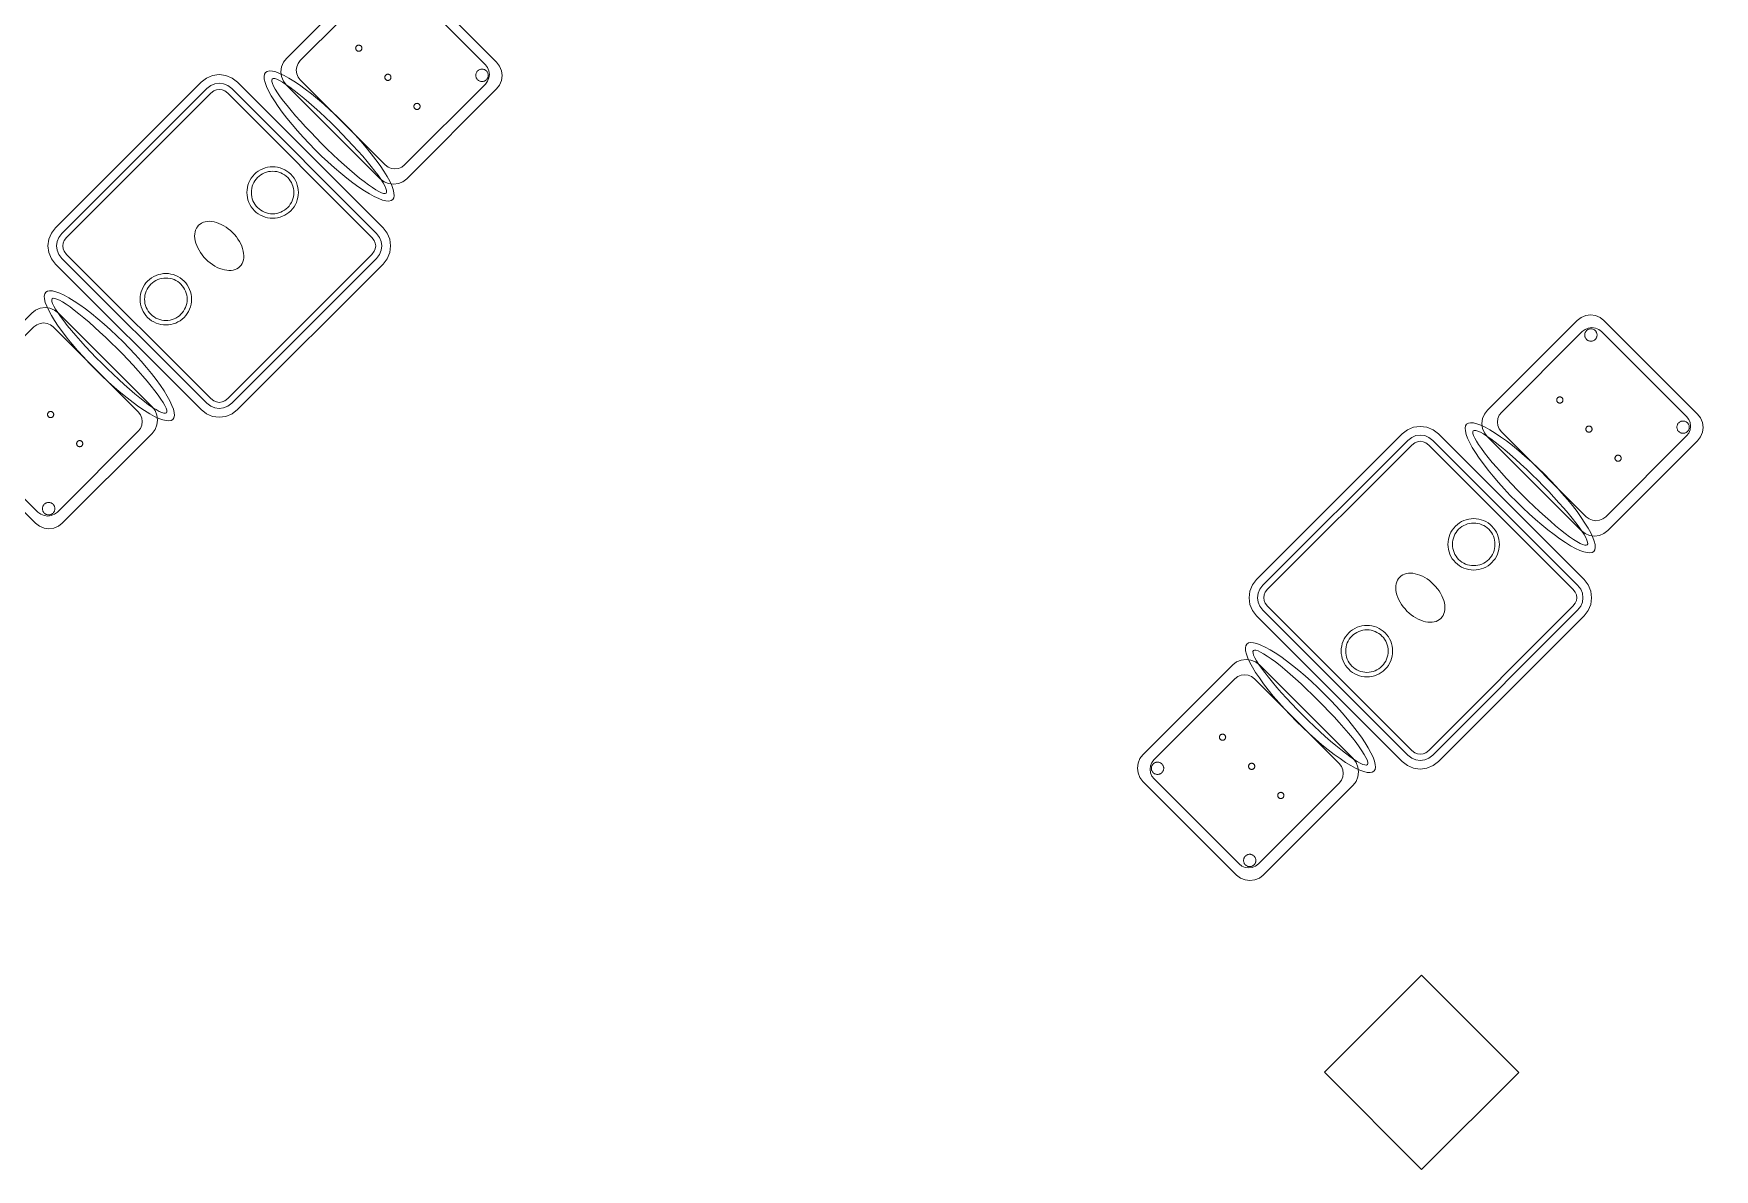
# Model space of a CAD drawing. Header units: metres. Extents: x 2172.2 to 2210.6, y 415.3 to 458.1.
# Drawn here: x 2176.991 to 2181.889, y 449.233 to 452.543 of the extents above; entities that cross this region are included whole.
import ezdxf

# ---------------------------------------------------------------- set-up
doc = ezdxf.new("R2010")
doc.units = ezdxf.units.M
for name, color, linetype, lineweight in [('NC_N1_CHAIRS', 7, 'CONTINUOUS', 13), ('NC_N1_COLUMNS', 7, 'CONTINUOUS', 25), ('NC_N1_TABLES', 7, 'CONTINUOUS', 13), ('NC_N1_WALLS', 7, 'CONTINUOUS', 25)]:
    doc.layers.add(name, color=color, linetype=linetype, lineweight=lineweight)

# ---------------------------------------------------------------- blocks, each defined once
blk = doc.blocks.new('NC_N1_ARCHITECTURE')
at = {"layer": 'NC_N1_COLUMNS', "linetype": 'CONTINUOUS', "lineweight": -2}
blk.add_lwpolyline([(-8.68074, 15.516096), (-8.96358, 15.233257), (-9.246388, 15.51613), (-8.96358, 15.798936)], close=True, dxfattribs=at)
blk = doc.blocks.new('NC_N1_DINING_TWO_SQUARE')
at = {"color": 0, "linetype": 'CONTINUOUS', "lineweight": -2}
for points in [[(0.3, -0.375), (-0.3, -0.375), (-0.3194, -0.3724), (-0.3375, -0.365), (-0.353, -0.353), (-0.365, -0.3375), (-0.3724, -0.3194), (-0.375, -0.3), (-0.375, 0.3), (-0.3724, 0.3194), (-0.365, 0.3375), (-0.353, 0.353), (-0.3375, 0.365), (-0.3194, 0.3724), (-0.3, 0.375), (0.3, 0.375), (0.3194, 0.3724), (0.3375, 0.365), (0.353, 0.353), (0.365, 0.3375), (0.3724, 0.3194), (0.375, 0.3), (0.375, -0.3), (0.3724, -0.3194), (0.365, -0.3375), (0.353, -0.353), (0.3375, -0.365), (0.3194, -0.3724)], [(0.2984, -0.35), (-0.2984, -0.35), (-0.3129, -0.3481), (-0.3249, -0.3431), (-0.3352, -0.3352), (-0.3431, -0.3249), (-0.3481, -0.3129), (-0.35, -0.2984), (-0.35, 0.2984), (-0.3481, 0.3129), (-0.3431, 0.3249), (-0.3352, 0.3352), (-0.3249, 0.3431), (-0.3129, 0.3481), (-0.2984, 0.35), (0.2984, 0.35), (0.3129, 0.3481), (0.3249, 0.3431), (0.3352, 0.3352), (0.3431, 0.3249), (0.3481, 0.3129), (0.35, 0.2984), (0.35, -0.2984), (0.3481, -0.3129), (0.3431, -0.3249), (0.3352, -0.3352), (0.3249, -0.3431), (0.3129, -0.3481)], [(0.2972, -0.332), (-0.2972, -0.332), (-0.3082, -0.3306), (-0.3158, -0.3274), (-0.3224, -0.3224), (-0.3274, -0.3158), (-0.3306, -0.3082), (-0.332, -0.2972), (-0.332, 0.2972), (-0.3306, 0.3082), (-0.3274, 0.3158), (-0.3224, 0.3224), (-0.3158, 0.3274), (-0.3082, 0.3306), (-0.2972, 0.332), (0.2972, 0.332), (0.3082, 0.3306), (0.3158, 0.3274), (0.3224, 0.3224), (0.3274, 0.3158), (0.3306, 0.3082), (0.332, 0.2972), (0.332, -0.2972), (0.3306, -0.3082), (0.3274, -0.3158), (0.3224, -0.3224), (0.3158, -0.3274), (0.3082, -0.3306)], [(0.075, 0.22), (0.0746, 0.2126), (0.0736, 0.2054), (0.0718, 0.1982), (0.0693, 0.1913), (0.0661, 0.1846), (0.0624, 0.1783), (0.058, 0.1724), (0.053, 0.167), (0.0476, 0.162), (0.0417, 0.1576), (0.0354, 0.1539), (0.0287, 0.1507), (0.0218, 0.1482), (0.0146, 0.1464), (0.0074, 0.1454), (0, 0.145), (-0.0074, 0.1454), (-0.0146, 0.1464), (-0.0218, 0.1482), (-0.0287, 0.1507), (-0.0354, 0.1539), (-0.0417, 0.1576), (-0.0476, 0.162), (-0.053, 0.167), (-0.058, 0.1724), (-0.0624, 0.1783), (-0.0661, 0.1846), (-0.0693, 0.1913), (-0.0718, 0.1982), (-0.0736, 0.2054), (-0.0746, 0.2126), (-0.075, 0.22), (-0.0746, 0.2274), (-0.0736, 0.2346), (-0.0718, 0.2418), (-0.0693, 0.2487), (-0.0661, 0.2554), (-0.0624, 0.2617), (-0.058, 0.2676), (-0.053, 0.273), (-0.0476, 0.278), (-0.0417, 0.2824), (-0.0354, 0.2861), (-0.0287, 0.2893), (-0.0218, 0.2918), (-0.0146, 0.2936), (-0.0074, 0.2946), (0, 0.295), (0.0074, 0.2946), (0.0146, 0.2936), (0.0218, 0.2918), (0.0287, 0.2893), (0.0354, 0.2861), (0.0417, 0.2824), (0.0476, 0.278), (0.053, 0.273), (0.058, 0.2676), (0.0624, 0.2617), (0.0661, 0.2554), (0.0693, 0.2487), (0.0718, 0.2418), (0.0736, 0.2346), (0.0746, 0.2274)], [(0.062, 0.22), (0.0617, 0.2139), (0.0608, 0.2079), (0.0593, 0.202), (0.0573, 0.1963), (0.0547, 0.1908), (0.0516, 0.1856), (0.0479, 0.1807), (0.0438, 0.1762), (0.0393, 0.1721), (0.0344, 0.1684), (0.0292, 0.1653), (0.0237, 0.1627), (0.018, 0.1607), (0.0121, 0.1592), (0.0061, 0.1583), (0, 0.158), (-0.0061, 0.1583), (-0.0121, 0.1592), (-0.018, 0.1607), (-0.0237, 0.1627), (-0.0292, 0.1653), (-0.0344, 0.1684), (-0.0393, 0.1721), (-0.0438, 0.1762), (-0.0479, 0.1807), (-0.0516, 0.1856), (-0.0547, 0.1908), (-0.0573, 0.1963), (-0.0593, 0.202), (-0.0608, 0.2079), (-0.0617, 0.2139), (-0.062, 0.22), (-0.0617, 0.2261), (-0.0608, 0.2321), (-0.0593, 0.238), (-0.0573, 0.2437), (-0.0547, 0.2492), (-0.0516, 0.2544), (-0.0479, 0.2593), (-0.0438, 0.2638), (-0.0393, 0.2679), (-0.0344, 0.2716), (-0.0292, 0.2747), (-0.0237, 0.2773), (-0.018, 0.2793), (-0.0121, 0.2808), (-0.0061, 0.2817), (0, 0.282), (0.0061, 0.2817), (0.0121, 0.2808), (0.018, 0.2793), (0.0237, 0.2773), (0.0292, 0.2747), (0.0344, 0.2716), (0.0393, 0.2679), (0.0438, 0.2638), (0.0479, 0.2593), (0.0516, 0.2544), (0.0547, 0.2492), (0.0573, 0.2437), (0.0593, 0.238), (0.0608, 0.2321), (0.0617, 0.2261)], [(0.085, 0), (0.0846, 0.0054), (0.0834, 0.0107), (0.0813, 0.016), (0.0785, 0.021), (0.075, 0.0259), (0.0707, 0.0306), (0.0657, 0.0349), (0.0601, 0.0389), (0.0539, 0.0425), (0.0472, 0.0457), (0.0401, 0.0485), (0.0325, 0.0508), (0.0247, 0.0526), (0.0166, 0.0539), (0.0083, 0.0547), (0, 0.055), (-0.0083, 0.0547), (-0.0166, 0.0539), (-0.0247, 0.0526), (-0.0325, 0.0508), (-0.0401, 0.0485), (-0.0472, 0.0457), (-0.0539, 0.0425), (-0.0601, 0.0389), (-0.0657, 0.0349), (-0.0707, 0.0306), (-0.075, 0.0259), (-0.0785, 0.021), (-0.0813, 0.016), (-0.0834, 0.0107), (-0.0846, 0.0054), (-0.085, 0), (-0.0846, -0.0054), (-0.0834, -0.0107), (-0.0813, -0.016), (-0.0785, -0.021), (-0.075, -0.0259), (-0.0707, -0.0306), (-0.0657, -0.0349), (-0.0601, -0.0389), (-0.0539, -0.0425), (-0.0472, -0.0457), (-0.0401, -0.0485), (-0.0325, -0.0508), (-0.0247, -0.0526), (-0.0166, -0.0539), (-0.0083, -0.0547), (0, -0.055), (0.0083, -0.0547), (0.0166, -0.0539), (0.0247, -0.0526), (0.0325, -0.0508), (0.0401, -0.0485), (0.0472, -0.0457), (0.0539, -0.0425), (0.0601, -0.0389), (0.0657, -0.0349), (0.0707, -0.0306), (0.075, -0.0259), (0.0785, -0.021), (0.0813, -0.016), (0.0834, -0.0107), (0.0846, -0.0054)], [(0.075, -0.22), (0.0746, -0.2274), (0.0736, -0.2346), (0.0718, -0.2418), (0.0693, -0.2487), (0.0661, -0.2554), (0.0624, -0.2617), (0.058, -0.2676), (0.053, -0.273), (0.0476, -0.278), (0.0417, -0.2824), (0.0354, -0.2861), (0.0287, -0.2893), (0.0218, -0.2918), (0.0146, -0.2936), (0.0074, -0.2946), (0, -0.295), (-0.0074, -0.2946), (-0.0146, -0.2936), (-0.0218, -0.2918), (-0.0287, -0.2893), (-0.0354, -0.2861), (-0.0417, -0.2824), (-0.0476, -0.278), (-0.053, -0.273), (-0.058, -0.2676), (-0.0624, -0.2617), (-0.0661, -0.2554), (-0.0693, -0.2487), (-0.0718, -0.2418), (-0.0736, -0.2346), (-0.0746, -0.2274), (-0.075, -0.22), (-0.0746, -0.2126), (-0.0736, -0.2054), (-0.0718, -0.1982), (-0.0693, -0.1913), (-0.0661, -0.1846), (-0.0624, -0.1783), (-0.058, -0.1724), (-0.053, -0.167), (-0.0476, -0.162), (-0.0417, -0.1576), (-0.0354, -0.1539), (-0.0287, -0.1507), (-0.0218, -0.1482), (-0.0146, -0.1464), (-0.0074, -0.1454), (0, -0.145), (0.0074, -0.1454), (0.0146, -0.1464), (0.0218, -0.1482), (0.0287, -0.1507), (0.0354, -0.1539), (0.0417, -0.1576), (0.0476, -0.162), (0.053, -0.167), (0.058, -0.1724), (0.0624, -0.1783), (0.0661, -0.1846), (0.0693, -0.1913), (0.0718, -0.1982), (0.0736, -0.2054), (0.0746, -0.2126)], [(0.062, -0.22), (0.0617, -0.2261), (0.0608, -0.2321), (0.0593, -0.238), (0.0573, -0.2437), (0.0547, -0.2492), (0.0516, -0.2544), (0.0479, -0.2593), (0.0438, -0.2638), (0.0393, -0.2679), (0.0344, -0.2716), (0.0292, -0.2747), (0.0237, -0.2773), (0.018, -0.2793), (0.0121, -0.2808), (0.0061, -0.2817), (0, -0.282), (-0.0061, -0.2817), (-0.0121, -0.2808), (-0.018, -0.2793), (-0.0237, -0.2773), (-0.0292, -0.2747), (-0.0344, -0.2716), (-0.0393, -0.2679), (-0.0438, -0.2638), (-0.0479, -0.2593), (-0.0516, -0.2544), (-0.0547, -0.2492), (-0.0573, -0.2437), (-0.0593, -0.238), (-0.0608, -0.2321), (-0.0617, -0.2261), (-0.062, -0.22), (-0.0617, -0.2139), (-0.0608, -0.2079), (-0.0593, -0.202), (-0.0573, -0.1963), (-0.0547, -0.1908), (-0.0516, -0.1856), (-0.0479, -0.1807), (-0.0438, -0.1762), (-0.0393, -0.1721), (-0.0344, -0.1684), (-0.0292, -0.1653), (-0.0237, -0.1627), (-0.018, -0.1607), (-0.0121, -0.1592), (-0.0061, -0.1583), (0, -0.158), (0.0061, -0.1583), (0.0121, -0.1592), (0.018, -0.1607), (0.0237, -0.1627), (0.0292, -0.1653), (0.0344, -0.1684), (0.0393, -0.1721), (0.0438, -0.1762), (0.0479, -0.1807), (0.0516, -0.1856), (0.0547, -0.1908), (0.0573, -0.1963), (0.0593, -0.202), (0.0608, -0.2079), (0.0617, -0.2139)]]:
    blk.add_lwpolyline(points, close=True, dxfattribs=at)
blk = doc.blocks.new('NC_N1_CHAIR_OLIVE')
at = {"color": 0, "linetype": 'CONTINUOUS', "lineweight": -2}
for points in [[(0.262, 0.222), (0.2607, 0.2276), (0.257, 0.2331), (0.2507, 0.2385), (0.2421, 0.2438), (0.2311, 0.2489), (0.2178, 0.2537), (0.2025, 0.2582), (0.1853, 0.2623), (0.1662, 0.2661), (0.1456, 0.2694), (0.1235, 0.2723), (0.1003, 0.2747), (0.0761, 0.2765), (0.0511, 0.2779), (0.0257, 0.2787), (0, 0.279), (-0.0257, 0.2787), (-0.0511, 0.2779), (-0.0761, 0.2765), (-0.1003, 0.2747), (-0.1235, 0.2723), (-0.1456, 0.2694), (-0.1662, 0.2661), (-0.1853, 0.2623), (-0.2025, 0.2582), (-0.2178, 0.2537), (-0.2311, 0.2489), (-0.2421, 0.2438), (-0.2507, 0.2385), (-0.257, 0.2331), (-0.2607, 0.2276), (-0.262, 0.222), (-0.2607, 0.2164), (-0.257, 0.2109), (-0.2507, 0.2055), (-0.2421, 0.2002), (-0.2311, 0.1951), (-0.2178, 0.1903), (-0.2025, 0.1858), (-0.1853, 0.1817), (-0.1662, 0.1779), (-0.1456, 0.1746), (-0.1235, 0.1717), (-0.1003, 0.1693), (-0.0761, 0.1675), (-0.0511, 0.1661), (-0.0257, 0.1653), (0, 0.165), (0.0257, 0.1653), (0.0511, 0.1661), (0.0761, 0.1675), (0.1003, 0.1693), (0.1235, 0.1717), (0.1456, 0.1746), (0.1662, 0.1779), (0.1853, 0.1817), (0.2025, 0.1858), (0.2178, 0.1903), (0.2311, 0.1951), (0.2421, 0.2002), (0.2507, 0.2055), (0.257, 0.2109), (0.2607, 0.2164)], [(0.235, 0.222), (0.2339, 0.225), (0.2305, 0.228), (0.2249, 0.231), (0.2171, 0.2339), (0.2073, 0.2366), (0.1954, 0.2392), (0.1817, 0.2417), (0.1662, 0.2439), (0.1491, 0.246), (0.1306, 0.2478), (0.1108, 0.2493), (0.0899, 0.2506), (0.0682, 0.2517), (0.0458, 0.2524), (0.023, 0.2529), (0, 0.253), (-0.023, 0.2529), (-0.0458, 0.2524), (-0.0682, 0.2517), (-0.0899, 0.2506), (-0.1108, 0.2493), (-0.1306, 0.2478), (-0.1491, 0.246), (-0.1662, 0.2439), (-0.1817, 0.2417), (-0.1954, 0.2392), (-0.2073, 0.2366), (-0.2171, 0.2339), (-0.2249, 0.231), (-0.2305, 0.228), (-0.2339, 0.225), (-0.235, 0.222), (-0.2339, 0.219), (-0.2305, 0.216), (-0.2249, 0.213), (-0.2171, 0.2101), (-0.2073, 0.2074), (-0.1954, 0.2048), (-0.1817, 0.2023), (-0.1662, 0.2001), (-0.1491, 0.198), (-0.1306, 0.1962), (-0.1108, 0.1947), (-0.0899, 0.1934), (-0.0682, 0.1923), (-0.0458, 0.1916), (-0.023, 0.1911), (0, 0.191), (0.023, 0.1911), (0.0458, 0.1916), (0.0682, 0.1923), (0.0899, 0.1934), (0.1108, 0.1947), (0.1306, 0.1962), (0.1491, 0.198), (0.1662, 0.2001), (0.1817, 0.2023), (0.1954, 0.2048), (0.2073, 0.2074), (0.2171, 0.2101), (0.2249, 0.213), (0.2305, 0.216), (0.2339, 0.219)], [(0.193, -0.275), (-0.193, -0.275), (-0.2072, -0.2731), (-0.2205, -0.2676), (-0.2319, -0.2589), (-0.2406, -0.2475), (-0.2461, -0.2342), (-0.248, -0.22), (-0.248, 0.15), (-0.2461, 0.1642), (-0.2406, 0.1775), (-0.2319, 0.1889), (-0.2205, 0.1976), (-0.2072, 0.2031), (-0.193, 0.205), (0.193, 0.205), (0.2072, 0.2031), (0.2205, 0.1976), (0.2319, 0.1889), (0.2406, 0.1775), (0.2461, 0.1642), (0.248, 0.15), (0.248, -0.22), (0.2461, -0.2342), (0.2406, -0.2475), (0.2319, -0.2589), (0.2205, -0.2676), (0.2072, -0.2731)], [(0.175, -0.247), (-0.175, -0.247), (-0.1854, -0.2456), (-0.195, -0.2416), (-0.2033, -0.2353), (-0.2096, -0.227), (-0.2136, -0.2174), (-0.215, -0.207), (-0.215, 0.126), (-0.2136, 0.1364), (-0.2096, 0.146), (-0.2033, 0.1543), (-0.195, 0.1606), (-0.1854, 0.1646), (-0.175, 0.166), (0.175, 0.166), (0.1854, 0.1646), (0.195, 0.1606), (0.2033, 0.1543), (0.2096, 0.146), (0.2136, 0.1364), (0.215, 0.126), (0.215, -0.207), (0.2136, -0.2174), (0.2096, -0.227), (0.2033, -0.2353), (0.195, -0.2416), (0.1854, -0.2456)], [(-0.111, -0.02), (-0.111, -0.0209), (-0.1112, -0.0218), (-0.1114, -0.0226), (-0.1117, -0.0234), (-0.1121, -0.0242), (-0.1125, -0.025), (-0.113, -0.0257), (-0.1136, -0.0264), (-0.1143, -0.027), (-0.115, -0.0275), (-0.1158, -0.0279), (-0.1166, -0.0283), (-0.1174, -0.0286), (-0.1182, -0.0288), (-0.1191, -0.029), (-0.12, -0.029), (-0.1209, -0.029), (-0.1218, -0.0288), (-0.1226, -0.0286), (-0.1234, -0.0283), (-0.1242, -0.0279), (-0.125, -0.0275), (-0.1257, -0.027), (-0.1264, -0.0264), (-0.127, -0.0257), (-0.1275, -0.025), (-0.1279, -0.0242), (-0.1283, -0.0234), (-0.1286, -0.0226), (-0.1288, -0.0218), (-0.129, -0.0209), (-0.129, -0.02), (-0.129, -0.0191), (-0.1288, -0.0182), (-0.1286, -0.0174), (-0.1283, -0.0166), (-0.1279, -0.0158), (-0.1275, -0.015), (-0.127, -0.0143), (-0.1264, -0.0136), (-0.1257, -0.013), (-0.125, -0.0125), (-0.1242, -0.0121), (-0.1234, -0.0117), (-0.1226, -0.0114), (-0.1218, -0.0112), (-0.1209, -0.011), (-0.12, -0.011), (-0.1191, -0.011), (-0.1182, -0.0112), (-0.1174, -0.0114), (-0.1166, -0.0117), (-0.1158, -0.0121), (-0.115, -0.0125), (-0.1143, -0.013), (-0.1136, -0.0136), (-0.113, -0.0143), (-0.1125, -0.015), (-0.1121, -0.0158), (-0.1117, -0.0166), (-0.1114, -0.0174), (-0.1112, -0.0182), (-0.111, -0.0191)], [(0.009, -0.02), (0.009, -0.0209), (0.0088, -0.0218), (0.0086, -0.0226), (0.0083, -0.0234), (0.0079, -0.0242), (0.0075, -0.025), (0.007, -0.0257), (0.0064, -0.0264), (0.0057, -0.027), (0.005, -0.0275), (0.0042, -0.0279), (0.0034, -0.0283), (0.0026, -0.0286), (0.0018, -0.0288), (0.0009, -0.029), (0, -0.029), (-0.0009, -0.029), (-0.0018, -0.0288), (-0.0026, -0.0286), (-0.0034, -0.0283), (-0.0042, -0.0279), (-0.005, -0.0275), (-0.0057, -0.027), (-0.0064, -0.0264), (-0.007, -0.0257), (-0.0075, -0.025), (-0.0079, -0.0242), (-0.0083, -0.0234), (-0.0086, -0.0226), (-0.0088, -0.0218), (-0.009, -0.0209), (-0.009, -0.02), (-0.009, -0.0191), (-0.0088, -0.0182), (-0.0086, -0.0174), (-0.0083, -0.0166), (-0.0079, -0.0158), (-0.0075, -0.015), (-0.007, -0.0143), (-0.0064, -0.0136), (-0.0057, -0.013), (-0.005, -0.0125), (-0.0042, -0.0121), (-0.0034, -0.0117), (-0.0026, -0.0114), (-0.0018, -0.0112), (-0.0009, -0.011), (0, -0.011), (0.0009, -0.011), (0.0018, -0.0112), (0.0026, -0.0114), (0.0034, -0.0117), (0.0042, -0.0121), (0.005, -0.0125), (0.0057, -0.013), (0.0064, -0.0136), (0.007, -0.0143), (0.0075, -0.015), (0.0079, -0.0158), (0.0083, -0.0166), (0.0086, -0.0174), (0.0088, -0.0182), (0.009, -0.0191)], [(0.129, -0.02), (0.129, -0.0209), (0.1288, -0.0218), (0.1286, -0.0226), (0.1283, -0.0234), (0.1279, -0.0242), (0.1275, -0.025), (0.127, -0.0257), (0.1264, -0.0264), (0.1257, -0.027), (0.125, -0.0275), (0.1242, -0.0279), (0.1234, -0.0283), (0.1226, -0.0286), (0.1218, -0.0288), (0.1209, -0.029), (0.12, -0.029), (0.1191, -0.029), (0.1182, -0.0288), (0.1174, -0.0286), (0.1166, -0.0283), (0.1158, -0.0279), (0.115, -0.0275), (0.1143, -0.027), (0.1136, -0.0264), (0.113, -0.0257), (0.1125, -0.025), (0.1121, -0.0242), (0.1117, -0.0234), (0.1114, -0.0226), (0.1112, -0.0218), (0.111, -0.0209), (0.111, -0.02), (0.111, -0.0191), (0.1112, -0.0182), (0.1114, -0.0174), (0.1117, -0.0166), (0.1121, -0.0158), (0.1125, -0.015), (0.113, -0.0143), (0.1136, -0.0136), (0.1143, -0.013), (0.115, -0.0125), (0.1158, -0.0121), (0.1166, -0.0117), (0.1174, -0.0114), (0.1182, -0.0112), (0.1191, -0.011), (0.12, -0.011), (0.1209, -0.011), (0.1218, -0.0112), (0.1226, -0.0114), (0.1234, -0.0117), (0.1242, -0.0121), (0.125, -0.0125), (0.1257, -0.013), (0.1264, -0.0136), (0.127, -0.0143), (0.1275, -0.015), (0.1279, -0.0158), (0.1283, -0.0166), (0.1286, -0.0174), (0.1288, -0.0182), (0.129, -0.0191)], [(-0.172, -0.218), (-0.1721, -0.2198), (-0.1723, -0.2215), (-0.1728, -0.2232), (-0.1734, -0.2249), (-0.1741, -0.2265), (-0.175, -0.228), (-0.1761, -0.2294), (-0.1773, -0.2307), (-0.1786, -0.2319), (-0.18, -0.233), (-0.1815, -0.2339), (-0.1831, -0.2346), (-0.1848, -0.2352), (-0.1865, -0.2357), (-0.1882, -0.2359), (-0.19, -0.236), (-0.1918, -0.2359), (-0.1935, -0.2357), (-0.1952, -0.2352), (-0.1969, -0.2346), (-0.1985, -0.2339), (-0.2, -0.233), (-0.2014, -0.2319), (-0.2027, -0.2307), (-0.2039, -0.2294), (-0.205, -0.228), (-0.2059, -0.2265), (-0.2066, -0.2249), (-0.2072, -0.2232), (-0.2077, -0.2215), (-0.2079, -0.2198), (-0.208, -0.218), (-0.2079, -0.2162), (-0.2077, -0.2145), (-0.2072, -0.2128), (-0.2066, -0.2111), (-0.2059, -0.2095), (-0.205, -0.208), (-0.2039, -0.2066), (-0.2027, -0.2053), (-0.2014, -0.2041), (-0.2, -0.203), (-0.1985, -0.2021), (-0.1969, -0.2014), (-0.1952, -0.2008), (-0.1935, -0.2003), (-0.1918, -0.2001), (-0.19, -0.2), (-0.1882, -0.2001), (-0.1865, -0.2003), (-0.1848, -0.2008), (-0.1831, -0.2014), (-0.1815, -0.2021), (-0.18, -0.203), (-0.1786, -0.2041), (-0.1773, -0.2053), (-0.1761, -0.2066), (-0.175, -0.208), (-0.1741, -0.2095), (-0.1734, -0.2111), (-0.1728, -0.2128), (-0.1723, -0.2145), (-0.1721, -0.2162)], [(0.208, -0.218), (0.2079, -0.2198), (0.2077, -0.2215), (0.2072, -0.2232), (0.2066, -0.2249), (0.2059, -0.2265), (0.205, -0.228), (0.2039, -0.2294), (0.2027, -0.2307), (0.2014, -0.2319), (0.2, -0.233), (0.1985, -0.2339), (0.1969, -0.2346), (0.1952, -0.2352), (0.1935, -0.2357), (0.1918, -0.2359), (0.19, -0.236), (0.1882, -0.2359), (0.1865, -0.2357), (0.1848, -0.2352), (0.1831, -0.2346), (0.1815, -0.2339), (0.18, -0.233), (0.1786, -0.2319), (0.1773, -0.2307), (0.1761, -0.2294), (0.175, -0.228), (0.1741, -0.2265), (0.1734, -0.2249), (0.1728, -0.2232), (0.1723, -0.2215), (0.1721, -0.2198), (0.172, -0.218), (0.1721, -0.2162), (0.1723, -0.2145), (0.1728, -0.2128), (0.1734, -0.2111), (0.1741, -0.2095), (0.175, -0.208), (0.1761, -0.2066), (0.1773, -0.2053), (0.1786, -0.2041), (0.18, -0.203), (0.1815, -0.2021), (0.1831, -0.2014), (0.1848, -0.2008), (0.1865, -0.2003), (0.1882, -0.2001), (0.19, -0.2), (0.1918, -0.2001), (0.1935, -0.2003), (0.1952, -0.2008), (0.1969, -0.2014), (0.1985, -0.2021), (0.2, -0.203), (0.2014, -0.2041), (0.2027, -0.2053), (0.2039, -0.2066), (0.205, -0.208), (0.2059, -0.2095), (0.2066, -0.2111), (0.2072, -0.2128), (0.2077, -0.2145), (0.2079, -0.2162)]]:
    blk.add_lwpolyline(points, close=True, dxfattribs=at)

msp = doc.modelspace()

# ---------------------------------------------------------------- block references
at = {"layer": 'NC_N1_CHAIRS', "linetype": 'CONTINUOUS'}
for p, yscale, rotation in [((2178.0096, 452.4019), -1, -45), ((2177.055, 451.4474), -1.0000000000000002, 135.00000000000003), ((2181.5098, 451.3766), -1, -45), ((2180.5552, 450.4221), -1.0000000000000002, 135.00000000000003)]:
    msp.add_blockref('NC_N1_CHAIR_OLIVE', p, dxfattribs=dict(at, yscale=yscale, rotation=rotation))
at = {"layer": 'NC_N1_TABLES', "linetype": 'CONTINUOUS', "yscale": -1, "rotation": -45}
for p in [(2177.5323, 451.9247), (2181.0325, 450.8993)]:
    msp.add_blockref('NC_N1_DINING_TWO_SQUARE', p, dxfattribs=at)
at = {"layer": 'NC_N1_WALLS'}
msp.add_blockref('NC_N1_ARCHITECTURE', (2190, 434), dxfattribs=at)

doc.saveas('drawing.dxf')
